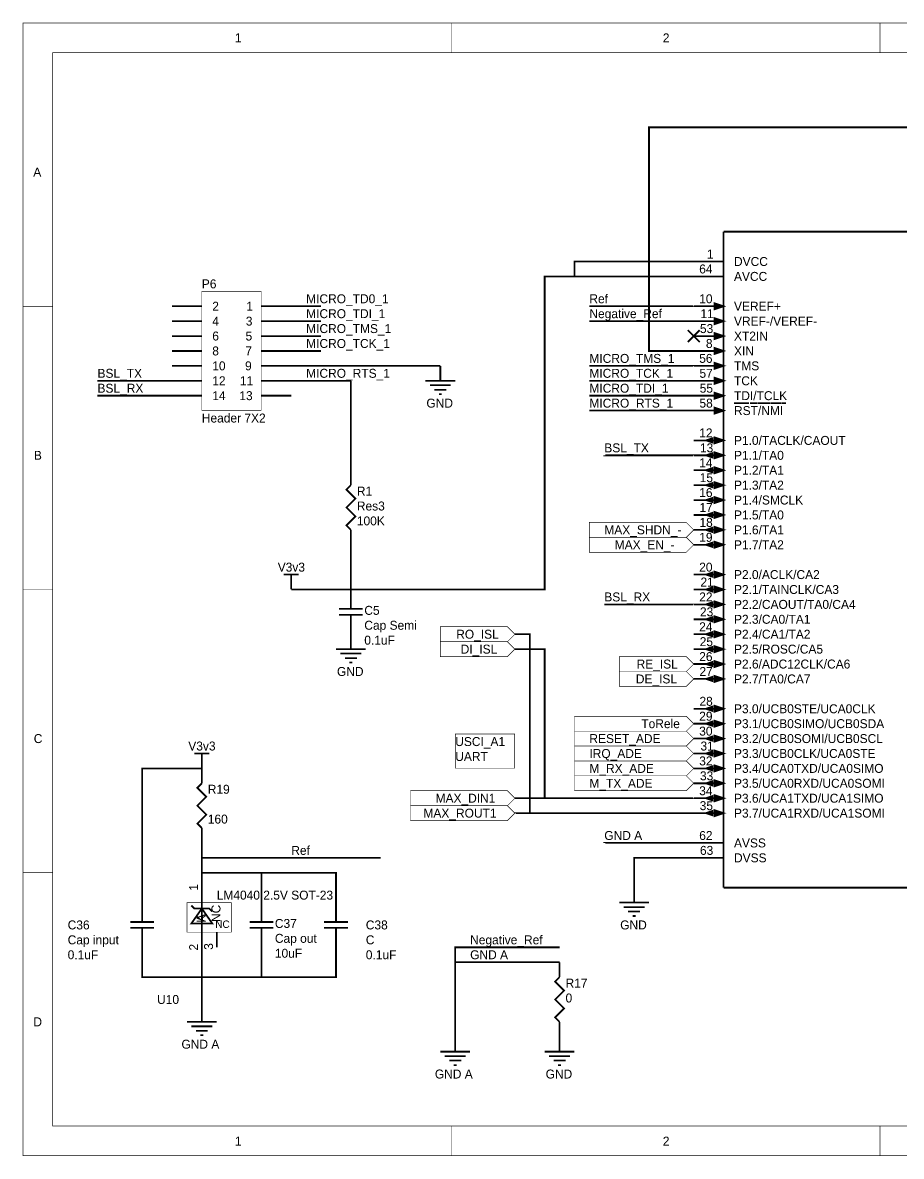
# Model space of a CAD drawing. Header units: millimetres. Extents: x 0 to 11.5, y 0 to 7.6.
# Drawn here: x 0 to 5.89, y 0 to 7.6 of the extents above; entities that cross this region are included whole.
import ezdxf

# ---------------------------------------------------------------- set-up
doc = ezdxf.new("R2010")
doc.units = ezdxf.units.MM
doc.header["$MEASUREMENT"] = 0
doc.layers.add('Sheet', color=255, linetype='Continuous')

msp = doc.modelspace()

# ---------------------------------------------------------------- linework, layer by layer
at = {"layer": 'Sheet'}
for points, const_width in [([(0, 7.6), (11.4983328, 7.6), (11.4983328, 0.001668), (0, 0.001668), (0, 7.6)], 0.0039), ([(2.875, 7.4), (2.875, 7.6)], 0.0039), ([(5.75, 7.4), (5.75, 7.6)], 0.0039), ([(0.1999828, 7.3999726), (11.2983496, 7.3999726), (11.2983496, 0.2016952), (0.1999828, 0.2016952), (0.1999828, 7.3999726)], 0.0039), ([(6.7, 6.9), (4.2, 6.9), (4.2, 5.4)], 0.0118), ([(8.499992, 6.1999934), (4.6999996, 6.1999934)], 0.0118), ([(4.6999996, 6.1999934), (4.6999996, 1.8000022)], 0.0118), ([(4.5000084, 5.9999938), (4.5, 5.9999938), (3.9, 5.9999938), (3.7, 6), (3.7, 5.9)], 0.0118), ([(4.6999996, 5.9999938), (4.5, 5.9999938)], 0.0118), ([(3.7, 5.9), (3.5, 5.9), (3.5, 3.8), (2.2, 3.8)], 0.0118), ([(4.5000084, 5.899994), (4.5, 5.899994), (3.7, 5.899994), (3.7, 5.9)], 0.0118), ([(4.6999996, 5.899994), (4.5, 5.899994)], 0.0118), ([(1.2000009, 5.7999616), (1.5982991, 5.7999616), (1.5982991, 5.0016238), (1.2000009, 5.0016238), (1.2000009, 5.7999616)], 0.0039), ([(1.2, 5.7), (1, 5.7)], 0.0118), ([(1.6, 5.7), (1.8, 5.7)], 0.0118), ([(1.8, 5.7), (2, 5.7)], 0.0118), ([(4.5, 5.6999998), (4.5, 5.6999944), (3.8, 5.6999946)], 0.0118), ([(4.6999996, 5.6999944), (4.5, 5.6999944)], 0.0118), ([(0.2, 5.7), (0, 5.7)], 0.0039), ([(1.2, 5.6), (1, 5.6)], 0.0118), ([(1.6, 5.6), (1.8, 5.6)], 0.0118), ([(1.8, 5.6), (2, 5.6)], 0.0118), ([(4.6, 5.6), (4.6, 5.5999946), (4.5, 5.5999946), (3.8, 5.5999946)], 0.0118), ([(4.6999996, 5.5999946), (4.5, 5.5999946)], 0.0118), ([(1.2, 5.5), (1, 5.5)], 0.0118), ([(1.6, 5.5), (1.8, 5.5)], 0.0118), ([(1.8, 5.5), (2, 5.5)], 0.0118), ([(4.46, 5.4599948), (4.54, 5.5399948)], 0.0118), ([(4.46, 5.5399948), (4.54, 5.4599948)], 0.0118), ([(4.6999996, 5.4999948), (4.5, 5.4999948)], 0.0118), ([(1.2, 5.4), (1, 5.4)], 0.0118), ([(1.6, 5.4), (1.8, 5.4)], 0.0118), ([(1.8, 5.4), (2, 5.4)], 0.0118), ([(4.5, 5.399995), (4.2, 5.399995), (4.2, 5.4)], 0.0118), ([(4.6999996, 5.399995), (4.5, 5.399995)], 0.0118), ([(1.2, 5.3), (1, 5.3)], 0.0118), ([(1.6, 5.3), (1.8, 5.3)], 0.0118), ([(1.8, 5.3), (2.8, 5.3)], 0.0118), ([(2.8, 5.3), (2.8, 5.2)], 0.0118), ([(4.5, 5.2999952), (4.5, 5.3), (3.8, 5.3)], 0.0118), ([(4.6999996, 5.2999952), (4.5, 5.2999952)], 0.0118), ([(1, 5.2), (0.5, 5.2)], 0.0118), ([(1.2, 5.2), (1, 5.2)], 0.0118), ([(1.6, 5.2), (1.8, 5.2)], 0.0118), ([(1.8, 5.2), (2.2, 5.2)], 0.0118), ([(2.2, 5.2), (2.2, 4.6)], 0.0118), ([(2.7, 5.2), (2.9, 5.2)], 0.0118), ([(2.73, 5.17), (2.87, 5.17)], 0.0118), ([(4.5, 5.1999954), (3.8, 5.2), (4, 5.2)], 0.0118), ([(4.6999996, 5.1999954), (4.5, 5.1999954)], 0.0118), ([(1, 5.1), (0.5, 5.1)], 0.0118), ([(1.2, 5.1), (1, 5.1)], 0.0118), ([(1.6, 5.1), (1.8, 5.1)], 0.0118), ([(2.76, 5.14), (2.84, 5.14)], 0.0118), ([(2.79, 5.11), (2.81, 5.11)], 0.0118), ([(4.5, 5.0999956), (3.8, 5.1), (4, 5.1)], 0.0118), ([(4.6999996, 5.0999956), (4.5, 5.0999956)], 0.0118), ([(4.8283583, 5.0500616), (4.7699996, 5.0500616)], 0.0118), ([(4.8717105, 5.0500616), (4.8283583, 5.0500616)], 0.0118), ([(4.9267344, 5.0500616), (4.8767127, 5.0500616)], 0.0118), ([(4.9534127, 5.0500616), (4.9284018, 5.0500616)], 0.0118), ([(5.0134388, 5.0500616), (4.9517453, 5.0500616)], 0.0118), ([(5.0901388, 5.0500616), (5.0151062, 5.0500616)], 0.0118), ([(5.1184844, 5.0500616), (5.0918061, 5.0500616)], 0.0118), ([(5.1184844, 5.0500616), (5.0918061, 5.0500616)], 0.0118), ([(4.5, 4.9999958), (3.8, 5), (4, 5)], 0.0118), ([(4.6999996, 4.9999958), (4.5, 4.9999958)], 0.0118), ([(4.6999996, 4.7999962), (4.5, 4.7999962)], 0.0118), ([(3.9, 4.7), (3.9, 4.6999968), (4.5, 4.6999968), (4.5, 4.6999964)], 0.0118), ([(4.6999996, 4.6999964), (4.5, 4.6999964)], 0.0118), ([(2.2, 4.5), (2.2, 4.6)], 0.0118), ([(4.6999996, 4.5999966), (4.5, 4.5999966)], 0.0118), ([(2.2, 4.5), (2.17, 4.47), (2.23, 4.41), (2.17, 4.35), (2.23, 4.29), (2.17, 4.23), (2.2, 4.2)], 0.0118), ([(4.6999996, 4.4999968), (4.5, 4.4999968)], 0.0118), ([(4.6999996, 4.399997), (4.5, 4.399997)], 0.0118), ([(4.6999996, 4.2999972), (4.5, 4.2999972)], 0.0118), ([(2.2, 4.2), (2.2, 4.1)], 0.0118), ([(4.6999996, 4.1999974), (4.5, 4.1999974)], 0.0118), ([(2.2, 4.1), (2.2, 3.8), (1.8, 3.8)], 0.0118), ([(4.6999996, 4.0999976), (4.5, 4.0999976)], 0.0118), ([(1.75, 3.9), (1.85, 3.9)], 0.0118), ([(1.8, 3.8), (1.8, 3.9)], 0.0118), ([(4.6999996, 3.899998), (4.5, 3.899998)], 0.0118), ([(0.2, 3.8), (0, 3.8)], 0.0039), ([(2.2, 3.7), (2.2, 3.8)], 0.0118), ([(4.6999996, 3.7999982), (4.5, 3.7999982)], 0.0118), ([(2.12, 3.67), (2.28, 3.67)], 0.0118), ([(2.2, 3.7), (2.2, 3.67)], 0.0118), ([(3.9, 3.7), (4.5, 3.7), (4.5, 3.6999984)], 0.0118), ([(4.6999996, 3.6999984), (4.5, 3.6999984)], 0.0118), ([(2.28, 3.63), (2.12, 3.63)], 0.0118), ([(2.2, 3.6), (2.2, 3.63)], 0.0118), ([(2.2, 3.6), (2.2, 3.5)], 0.0118), ([(4.6999996, 3.5999986), (4.5, 3.5999986)], 0.0118), ([(2.2, 3.5), (2.2, 3.4)], 0.0118), ([(3.3, 3.5), (3.4, 3.5), (3.4, 2.3000012)], 0.0118), ([(4.6999996, 3.4999988), (4.5, 3.4999988)], 0.0118), ([(2.1, 3.4), (2.3, 3.4)], 0.0118), ([(2.13, 3.37), (2.27, 3.37)], 0.0118), ([(2.16, 3.34), (2.24, 3.34)], 0.0118), ([(3.3, 3.4), (3.5, 3.4), (3.5, 2.4)], 0.0118), ([(4.6999996, 3.399999), (4.5, 3.399999)], 0.0118), ([(2.19, 3.31), (2.21, 3.31)], 0.0118), ([(4.6999996, 3.2999992), (4.5, 3.2999992)], 0.0118), ([(4.6999996, 3.1999994), (4.5, 3.1999994)], 0.0118), ([(4.6999996, 2.9999998), (4.5, 2.9999998)], 0.0118), ([(4.6999996, 2.9), (4.5, 2.9)], 0.0118), ([(2.9000108, 2.8299868), (3.298309, 2.8299868), (3.298309, 2.6017116), (2.9000108, 2.6017116), (2.9000108, 2.8299868)], 0.0039), ([(4.6999996, 2.8000002), (4.5, 2.8000002)], 0.0118), ([(1.15, 2.7), (1.25, 2.7)], 0.0118), ([(1.2, 2.6), (1.2, 2.7)], 0.0118), ([(4.6999996, 2.7000004), (4.5, 2.7000004)], 0.0118), ([(1.2, 2.6), (0.8, 2.6), (0.8, 1.7)], 0.0118), ([(1.2, 2.5), (1.2, 2.6)], 0.0118), ([(4.6999996, 2.6000006), (4.5, 2.6000006)], 0.0118), ([(1.2, 2.5), (1.17, 2.47), (1.23, 2.41), (1.17, 2.35), (1.23, 2.29), (1.17, 2.23), (1.2, 2.2)], 0.0118), ([(4.6999996, 2.5000008), (4.5, 2.5000008)], 0.0118), ([(3.3, 2.4), (3.5, 2.4), (4.5, 2.4), (4.5, 2.400001)], 0.0118), ([(4.6999996, 2.400001), (4.5, 2.400001)], 0.0118), ([(4.5, 2.3000012), (3.4, 2.3000012), (3.3, 2.3000012), (3.3, 2.3)], 0.0118), ([(4.6999996, 2.3000012), (4.5, 2.3000012)], 0.0118), ([(1.2, 2.2), (1.2, 2.1)], 0.0118), ([(1.6, 1.7), (1.6, 1.9), (1.2, 1.9), (1.2, 2), (1.2, 2.1)], 0.0118), ([(4.6, 2.1), (4.6, 2.1000016), (4.5, 2.1000016), (3.9, 2.1000016), (3.9, 2.1)], 0.0118), ([(4.6999996, 2.1000016), (4.5, 2.1000016)], 0.0118), ([(2.4, 2), (1.2, 2)], 0.0118), ([(4.1, 1.8), (4.1, 2.0000018), (4.5, 2.0000018), (4.5000084, 2.0000018)], 0.0118), ([(4.6999996, 2.0000018), (4.5, 2.0000018)], 0.0118), ([(0.2, 1.9), (0, 1.9)], 0.0039), ([(1.2, 1.9), (1.2, 1.8)], 0.0118), ([(2.1, 1.7), (2.1, 1.9), (1.6, 1.9)], 0.0118), ([(1.2, 1.7), (1.2, 1.8)], 0.0118), ([(4.1, 1.8), (4.1, 1.7)], 0.0118), ([(4.6999996, 1.8000022), (8.499992, 1.8000022)], 0.0118), ([(0.8, 1.6), (0.8, 1.7)], 0.0118), ([(1.0999574, 1.6999728), (1.3983163, 1.6999728), (1.3983163, 1.5017172), (1.0999574, 1.5017172), (1.0999574, 1.6999728)], 0.0039), ([(1.27, 1.64), (1.25, 1.66), (1.15, 1.66), (1.13, 1.68)], 0.0118), ([(1.2, 1.7), (1.2, 1.5)], 0.0118), ([(1.6, 1.6), (1.6, 1.7)], 0.0118), ([(2.1, 1.6), (2.1, 1.7)], 0.0118), ([(4, 1.7), (4.2, 1.7)], 0.0118), ([(4.03, 1.67), (4.17, 1.67)], 0.0118), ([(0.8, 1.6), (0.8, 1.57)], 0.0118), ([(1.6, 1.6), (1.6, 1.57)], 0.0118), ([(2.1, 1.6), (2.1, 1.57)], 0.0118), ([(4.06, 1.64), (4.14, 1.64)], 0.0118), ([(4.09, 1.61), (4.11, 1.61)], 0.0118), ([(0.72, 1.57), (0.88, 1.57)], 0.0118), ([(0.88, 1.53), (0.72, 1.53)], 0.0118), ([(0.8, 1.5), (0.8, 1.53)], 0.0118), ([(1.52, 1.57), (1.68, 1.57)], 0.0118), ([(1.68, 1.53), (1.52, 1.53)], 0.0118), ([(1.6, 1.5), (1.6, 1.53)], 0.0118), ([(2.02, 1.57), (2.18, 1.57)], 0.0118), ([(2.18, 1.53), (2.02, 1.53)], 0.0118), ([(2.1, 1.5), (2.1, 1.53)], 0.0118), ([(0.8, 1.5), (0.8, 1.4)], 0.0118), ([(1.2, 1.5), (1.2, 1.4)], 0.0118), ([(1.3, 1.5), (1.3, 1.4)], 0.0118), ([(1.6, 1.5), (1.6, 1.4)], 0.0118), ([(2.1, 1.5), (2.1, 1.4)], 0.0118), ([(0.8, 1.4), (0.8, 1.2), (1.2, 1.2)], 0.0118), ([(1.6, 1.4), (1.6, 1.2), (1.2, 1.2)], 0.0118), ([(1.2, 1.4), (1.2, 1.2), (1.2, 1)], 0.0118), ([(1.6, 1.2), (2.1, 1.2), (2.1, 1.4)], 0.0118), ([(3.6, 1.4), (2.9, 1.4), (2.9, 1.3), (2.9, 0.8)], 0.0118), ([(2.9, 1.3), (3.6, 1.3)], 0.0118), ([(3.6, 1.2), (3.6, 1.3)], 0.0118), ([(3.6, 1.2), (3.57, 1.17), (3.63, 1.11), (3.57, 1.05), (3.63, 0.99), (3.57, 0.93), (3.6, 0.9)], 0.0118), ([(1.2, 1), (1.2, 0.9)], 0.0118), ([(1.1, 0.9), (1.3, 0.9)], 0.0118), ([(1.13, 0.87), (1.27, 0.87)], 0.0118), ([(1.16, 0.84), (1.24, 0.84)], 0.0118), ([(3.6, 0.9), (3.6, 0.8)], 0.0118), ([(1.19, 0.81), (1.21, 0.81)], 0.0118), ([(2.9, 0.8), (2.9, 0.7)], 0.0118), ([(3.6, 0.8), (3.6, 0.7)], 0.0118), ([(2.8, 0.7), (3, 0.7)], 0.0118), ([(3.5, 0.7), (3.7, 0.7)], 0.0118), ([(2.83, 0.67), (2.97, 0.67)], 0.0118), ([(2.86, 0.64), (2.94, 0.64)], 0.0118), ([(2.89, 0.61), (2.91, 0.61)], 0.0118), ([(3.53, 0.67), (3.67, 0.67)], 0.0118), ([(3.56, 0.64), (3.64, 0.64)], 0.0118), ([(3.59, 0.61), (3.61, 0.61)], 0.0118), ([(2.875, 0.2), (2.875, 0)], 0.0039), ([(5.75, 0.2), (5.75, 0)], 0.0039)]:
    msp.add_lwpolyline(points, dxfattribs=dict(at, const_width=const_width))
for points, const_width in [([(4.6999996, 5.6999944), (4.6399996, 5.6799944), (4.6399996, 5.7199944), (4.6999996, 5.6999944)], 0.0118), ([(4.6399996, 5.7199944), (4.6999996, 5.6999944), (4.6399996, 5.6799944), (4.6399996, 5.7199944)], 0.0039), ([(4.6999996, 5.5999946), (4.6399996, 5.5799946), (4.6399996, 5.6199946), (4.6999996, 5.5999946)], 0.0118), ([(4.6399996, 5.6199946), (4.6999996, 5.5999946), (4.6399996, 5.5799946), (4.6399996, 5.6199946)], 0.0039), ([(4.6999996, 5.4999948), (4.6399996, 5.4799948), (4.6399996, 5.5199948), (4.6999996, 5.4999948)], 0.0118), ([(4.6399996, 5.5199948), (4.6999996, 5.4999948), (4.6399996, 5.4799948), (4.6399996, 5.5199948)], 0.0039), ([(4.6999996, 5.399995), (4.6399996, 5.379995), (4.6399996, 5.419995), (4.6999996, 5.399995)], 0.0118), ([(4.6399996, 5.419995), (4.6999996, 5.399995), (4.6399996, 5.379995), (4.6399996, 5.419995)], 0.0039), ([(4.6999996, 5.2999952), (4.6399996, 5.2799952), (4.6399996, 5.3199952), (4.6999996, 5.2999952)], 0.0118), ([(4.6399996, 5.3199952), (4.6999996, 5.2999952), (4.6399996, 5.2799952), (4.6399996, 5.3199952)], 0.0039), ([(4.6999996, 5.1999954), (4.6399996, 5.1799954), (4.6399996, 5.2199954), (4.6999996, 5.1999954)], 0.0118), ([(4.6399996, 5.2199954), (4.6999996, 5.1999954), (4.6399996, 5.1799954), (4.6399996, 5.2199954)], 0.0039), ([(4.6999996, 5.0999956), (4.6399996, 5.0799956), (4.6399996, 5.1199956), (4.6999996, 5.0999956)], 0.0118), ([(4.6399996, 5.1199956), (4.6999996, 5.0999956), (4.6399996, 5.0799956), (4.6399996, 5.1199956)], 0.0039), ([(4.6999996, 4.9999958), (4.6399996, 4.9799958), (4.6399996, 5.0199958), (4.6999996, 4.9999958)], 0.0118), ([(4.6399996, 5.0199958), (4.6999996, 4.9999958), (4.6399996, 4.9799958), (4.6399996, 5.0199958)], 0.0039), ([(4.6299996, 4.7799962), (4.5699996, 4.7999962), (4.6299996, 4.8199962), (4.6299996, 4.7799962)], 0.0039), ([(4.6299996, 4.8199962), (4.6299996, 4.7799962), (4.5699996, 4.7999962), (4.6299996, 4.8199962)], 0.0039), ([(4.6999996, 4.7999962), (4.6399996, 4.7799962), (4.6399996, 4.8199962), (4.6999996, 4.7999962)], 0.0118), ([(4.6399996, 4.8199962), (4.6999996, 4.7999962), (4.6399996, 4.7799962), (4.6399996, 4.8199962)], 0.0039), ([(4.6299996, 4.6799964), (4.5699996, 4.6999964), (4.6299996, 4.7199964), (4.6299996, 4.6799964)], 0.0039), ([(4.6299996, 4.7199964), (4.6299996, 4.6799964), (4.5699996, 4.6999964), (4.6299996, 4.7199964)], 0.0039), ([(4.6999996, 4.6999964), (4.6399996, 4.6799964), (4.6399996, 4.7199964), (4.6999996, 4.6999964)], 0.0118), ([(4.6399996, 4.7199964), (4.6999996, 4.6999964), (4.6399996, 4.6799964), (4.6399996, 4.7199964)], 0.0039), ([(4.6299996, 4.5799966), (4.5699996, 4.5999966), (4.6299996, 4.6199966), (4.6299996, 4.5799966)], 0.0039), ([(4.6299996, 4.6199966), (4.6299996, 4.5799966), (4.5699996, 4.5999966), (4.6299996, 4.6199966)], 0.0039), ([(4.6999996, 4.5999966), (4.6399996, 4.5799966), (4.6399996, 4.6199966), (4.6999996, 4.5999966)], 0.0118), ([(4.6399996, 4.6199966), (4.6999996, 4.5999966), (4.6399996, 4.5799966), (4.6399996, 4.6199966)], 0.0039), ([(4.6299996, 4.4799968), (4.5699996, 4.4999968), (4.6299996, 4.5199968), (4.6299996, 4.4799968)], 0.0039), ([(4.6299996, 4.5199968), (4.6299996, 4.4799968), (4.5699996, 4.4999968), (4.6299996, 4.5199968)], 0.0039), ([(4.6999996, 4.4999968), (4.6399996, 4.4799968), (4.6399996, 4.5199968), (4.6999996, 4.4999968)], 0.0118), ([(4.6399996, 4.5199968), (4.6999996, 4.4999968), (4.6399996, 4.4799968), (4.6399996, 4.5199968)], 0.0039), ([(4.6299996, 4.379997), (4.5699996, 4.399997), (4.6299996, 4.419997), (4.6299996, 4.379997)], 0.0039), ([(4.6299996, 4.419997), (4.6299996, 4.379997), (4.5699996, 4.399997), (4.6299996, 4.419997)], 0.0039), ([(4.6999996, 4.399997), (4.6399996, 4.379997), (4.6399996, 4.419997), (4.6999996, 4.399997)], 0.0118), ([(4.6399996, 4.419997), (4.6999996, 4.399997), (4.6399996, 4.379997), (4.6399996, 4.419997)], 0.0039), ([(4.6299996, 4.2799972), (4.5699996, 4.2999972), (4.6299996, 4.3199972), (4.6299996, 4.2799972)], 0.0039), ([(4.6299996, 4.3199972), (4.6299996, 4.2799972), (4.5699996, 4.2999972), (4.6299996, 4.3199972)], 0.0039), ([(4.6999996, 4.2999972), (4.6399996, 4.2799972), (4.6399996, 4.3199972), (4.6999996, 4.2999972)], 0.0118), ([(4.6399996, 4.3199972), (4.6999996, 4.2999972), (4.6399996, 4.2799972), (4.6399996, 4.3199972)], 0.0039), ([(3.8, 4.1499974), (3.8, 4.2499974), (4.45, 4.2499974), (4.5, 4.1999974), (4.45, 4.1499974), (3.8, 4.1499974)], 0.0039), ([(4.6299996, 4.1799974), (4.5699996, 4.1999974), (4.6299996, 4.2199974), (4.6299996, 4.1799974)], 0.0039), ([(4.6299996, 4.2199974), (4.6299996, 4.1799974), (4.5699996, 4.1999974), (4.6299996, 4.2199974)], 0.0039), ([(4.6999996, 4.1999974), (4.6399996, 4.1799974), (4.6399996, 4.2199974), (4.6999996, 4.1999974)], 0.0118), ([(4.6399996, 4.2199974), (4.6999996, 4.1999974), (4.6399996, 4.1799974), (4.6399996, 4.2199974)], 0.0039), ([(3.8, 4.0499976), (3.8, 4.1499976), (4.45, 4.1499976), (4.5, 4.0999976), (4.45, 4.0499976), (3.8, 4.0499976)], 0.0039), ([(4.6299996, 4.0799976), (4.5699996, 4.0999976), (4.6299996, 4.1199976), (4.6299996, 4.0799976)], 0.0039), ([(4.6299996, 4.1199976), (4.6299996, 4.0799976), (4.5699996, 4.0999976), (4.6299996, 4.1199976)], 0.0039), ([(4.6999996, 4.0999976), (4.6399996, 4.0799976), (4.6399996, 4.1199976), (4.6999996, 4.0999976)], 0.0118), ([(4.6399996, 4.1199976), (4.6999996, 4.0999976), (4.6399996, 4.0799976), (4.6399996, 4.1199976)], 0.0039), ([(4.6299996, 3.879998), (4.5699996, 3.899998), (4.6299996, 3.919998), (4.6299996, 3.879998)], 0.0039), ([(4.6299996, 3.919998), (4.6299996, 3.879998), (4.5699996, 3.899998), (4.6299996, 3.919998)], 0.0039), ([(4.6999996, 3.899998), (4.6399996, 3.879998), (4.6399996, 3.919998), (4.6999996, 3.899998)], 0.0118), ([(4.6399996, 3.919998), (4.6999996, 3.899998), (4.6399996, 3.879998), (4.6399996, 3.919998)], 0.0039), ([(4.6299996, 3.7799982), (4.5699996, 3.7999982), (4.6299996, 3.8199982), (4.6299996, 3.7799982)], 0.0039), ([(4.6299996, 3.8199982), (4.6299996, 3.7799982), (4.5699996, 3.7999982), (4.6299996, 3.8199982)], 0.0039), ([(4.6999996, 3.7999982), (4.6399996, 3.7799982), (4.6399996, 3.8199982), (4.6999996, 3.7999982)], 0.0118), ([(4.6399996, 3.8199982), (4.6999996, 3.7999982), (4.6399996, 3.7799982), (4.6399996, 3.8199982)], 0.0039), ([(4.6999996, 3.6999984), (4.6399996, 3.6799984), (4.6399996, 3.7199984), (4.6999996, 3.6999984)], 0.0118), ([(4.6299996, 3.6799984), (4.5699996, 3.6999984), (4.6299996, 3.7199984), (4.6299996, 3.6799984)], 0.0039), ([(4.6299996, 3.7199984), (4.6299996, 3.6799984), (4.5699996, 3.6999984), (4.6299996, 3.7199984)], 0.0039), ([(4.6399996, 3.7199984), (4.6999996, 3.6999984), (4.6399996, 3.6799984), (4.6399996, 3.7199984)], 0.0039), ([(4.6299996, 3.5799986), (4.5699996, 3.5999986), (4.6299996, 3.6199986), (4.6299996, 3.5799986)], 0.0039), ([(4.6299996, 3.6199986), (4.6299996, 3.5799986), (4.5699996, 3.5999986), (4.6299996, 3.6199986)], 0.0039), ([(4.6999996, 3.5999986), (4.6399996, 3.5799986), (4.6399996, 3.6199986), (4.6999996, 3.5999986)], 0.0118), ([(4.6399996, 3.6199986), (4.6999996, 3.5999986), (4.6399996, 3.5799986), (4.6399996, 3.6199986)], 0.0039), ([(2.8, 3.45), (2.8, 3.55), (3.25, 3.55), (3.3, 3.5), (3.25, 3.45), (2.8, 3.45)], 0.0039), ([(4.6299996, 3.4799988), (4.5699996, 3.4999988), (4.6299996, 3.5199988), (4.6299996, 3.4799988)], 0.0039), ([(4.6299996, 3.5199988), (4.6299996, 3.4799988), (4.5699996, 3.4999988), (4.6299996, 3.5199988)], 0.0039), ([(4.6999996, 3.4999988), (4.6399996, 3.4799988), (4.6399996, 3.5199988), (4.6999996, 3.4999988)], 0.0118), ([(4.6399996, 3.5199988), (4.6999996, 3.4999988), (4.6399996, 3.4799988), (4.6399996, 3.5199988)], 0.0039), ([(2.8, 3.35), (2.8, 3.45), (3.25, 3.45), (3.3, 3.4), (3.25, 3.35), (2.8, 3.35)], 0.0039), ([(4.6299996, 3.379999), (4.5699996, 3.399999), (4.6299996, 3.419999), (4.6299996, 3.379999)], 0.0039), ([(4.6299996, 3.419999), (4.6299996, 3.379999), (4.5699996, 3.399999), (4.6299996, 3.419999)], 0.0039), ([(4.6999996, 3.399999), (4.6399996, 3.379999), (4.6399996, 3.419999), (4.6999996, 3.399999)], 0.0118), ([(4.6399996, 3.419999), (4.6999996, 3.399999), (4.6399996, 3.379999), (4.6399996, 3.419999)], 0.0039), ([(4, 3.2499992), (4, 3.3499992), (4.45, 3.3499992), (4.5, 3.2999992), (4.45, 3.2499992), (4, 3.2499992)], 0.0039), ([(4.6299996, 3.2799992), (4.5699996, 3.2999992), (4.6299996, 3.3199992), (4.6299996, 3.2799992)], 0.0039), ([(4.6299996, 3.3199992), (4.6299996, 3.2799992), (4.5699996, 3.2999992), (4.6299996, 3.3199992)], 0.0039), ([(4.6999996, 3.2999992), (4.6399996, 3.2799992), (4.6399996, 3.3199992), (4.6999996, 3.2999992)], 0.0118), ([(4.6399996, 3.3199992), (4.6999996, 3.2999992), (4.6399996, 3.2799992), (4.6399996, 3.3199992)], 0.0039), ([(4, 3.1499994), (4, 3.2499994), (4.45, 3.2499994), (4.5, 3.1999994), (4.45, 3.1499994), (4, 3.1499994)], 0.0039), ([(4.6299996, 3.1799994), (4.5699996, 3.1999994), (4.6299996, 3.2199994), (4.6299996, 3.1799994)], 0.0039), ([(4.6299996, 3.2199994), (4.6299996, 3.1799994), (4.5699996, 3.1999994), (4.6299996, 3.2199994)], 0.0039), ([(4.6999996, 3.1999994), (4.6399996, 3.1799994), (4.6399996, 3.2199994), (4.6999996, 3.1999994)], 0.0118), ([(4.6399996, 3.2199994), (4.6999996, 3.1999994), (4.6399996, 3.1799994), (4.6399996, 3.2199994)], 0.0039), ([(4.6299996, 2.9799998), (4.5699996, 2.9999998), (4.6299996, 3.0199998), (4.6299996, 2.9799998)], 0.0039), ([(4.6299996, 3.0199998), (4.6299996, 2.9799998), (4.5699996, 2.9999998), (4.6299996, 3.0199998)], 0.0039), ([(4.6999996, 2.9999998), (4.6399996, 2.9799998), (4.6399996, 3.0199998), (4.6999996, 2.9999998)], 0.0118), ([(4.6399996, 3.0199998), (4.6999996, 2.9999998), (4.6399996, 2.9799998), (4.6399996, 3.0199998)], 0.0039), ([(3.7, 2.85), (3.7, 2.95), (4.45, 2.95), (4.5, 2.9), (4.45, 2.85), (3.7, 2.85)], 0.0039), ([(4.6299996, 2.88), (4.5699996, 2.9), (4.6299996, 2.92), (4.6299996, 2.88)], 0.0039), ([(4.6299996, 2.92), (4.6299996, 2.88), (4.5699996, 2.9), (4.6299996, 2.92)], 0.0039), ([(4.6999996, 2.9), (4.6399996, 2.88), (4.6399996, 2.92), (4.6999996, 2.9)], 0.0118), ([(4.6399996, 2.92), (4.6999996, 2.9), (4.6399996, 2.88), (4.6399996, 2.92)], 0.0039), ([(3.7, 2.7500002), (3.7, 2.8500002), (4.45, 2.8500002), (4.5, 2.8000002), (4.45, 2.7500002), (3.7, 2.7500002)], 0.0039), ([(4.6299996, 2.7800002), (4.5699996, 2.8000002), (4.6299996, 2.8200002), (4.6299996, 2.7800002)], 0.0039), ([(4.6299996, 2.8200002), (4.6299996, 2.7800002), (4.5699996, 2.8000002), (4.6299996, 2.8200002)], 0.0039), ([(4.6999996, 2.8000002), (4.6399996, 2.7800002), (4.6399996, 2.8200002), (4.6999996, 2.8000002)], 0.0118), ([(4.6399996, 2.8200002), (4.6999996, 2.8000002), (4.6399996, 2.7800002), (4.6399996, 2.8200002)], 0.0039), ([(3.7, 2.6500004), (3.7, 2.7500004), (4.45, 2.7500004), (4.5, 2.7000004), (4.45, 2.6500004), (3.7, 2.6500004)], 0.0039), ([(4.6299996, 2.6800004), (4.5699996, 2.7000004), (4.6299996, 2.7200004), (4.6299996, 2.6800004)], 0.0039), ([(4.6299996, 2.7200004), (4.6299996, 2.6800004), (4.5699996, 2.7000004), (4.6299996, 2.7200004)], 0.0039), ([(4.6999996, 2.7000004), (4.6399996, 2.6800004), (4.6399996, 2.7200004), (4.6999996, 2.7000004)], 0.0118), ([(4.6399996, 2.7200004), (4.6999996, 2.7000004), (4.6399996, 2.6800004), (4.6399996, 2.7200004)], 0.0039), ([(3.7, 2.5500006), (3.7, 2.6500006), (4.45, 2.6500006), (4.5, 2.6000006), (4.45, 2.5500006), (3.7, 2.5500006)], 0.0039), ([(4.6299996, 2.5800006), (4.5699996, 2.6000006), (4.6299996, 2.6200006), (4.6299996, 2.5800006)], 0.0039), ([(4.6299996, 2.6200006), (4.6299996, 2.5800006), (4.5699996, 2.6000006), (4.6299996, 2.6200006)], 0.0039), ([(4.6999996, 2.6000006), (4.6399996, 2.5800006), (4.6399996, 2.6200006), (4.6999996, 2.6000006)], 0.0118), ([(4.6399996, 2.6200006), (4.6999996, 2.6000006), (4.6399996, 2.5800006), (4.6399996, 2.6200006)], 0.0039), ([(3.7, 2.4500008), (3.7, 2.5500008), (4.45, 2.5500008), (4.5, 2.5000008), (4.45, 2.4500008), (3.7, 2.4500008)], 0.0039), ([(4.6299996, 2.4800008), (4.5699996, 2.5000008), (4.6299996, 2.5200008), (4.6299996, 2.4800008)], 0.0039), ([(4.6299996, 2.5200008), (4.6299996, 2.4800008), (4.5699996, 2.5000008), (4.6299996, 2.5200008)], 0.0039), ([(4.6999996, 2.5000008), (4.6399996, 2.4800008), (4.6399996, 2.5200008), (4.6999996, 2.5000008)], 0.0118), ([(4.6399996, 2.5200008), (4.6999996, 2.5000008), (4.6399996, 2.4800008), (4.6399996, 2.5200008)], 0.0039), ([(2.6, 2.35), (2.6, 2.45), (3.25, 2.45), (3.3, 2.4), (3.25, 2.35), (2.6, 2.35)], 0.0039), ([(4.6299996, 2.380001), (4.5699996, 2.400001), (4.6299996, 2.420001), (4.6299996, 2.380001)], 0.0039), ([(4.6299996, 2.420001), (4.6299996, 2.380001), (4.5699996, 2.400001), (4.6299996, 2.420001)], 0.0039), ([(4.6999996, 2.400001), (4.6399996, 2.380001), (4.6399996, 2.420001), (4.6999996, 2.400001)], 0.0118), ([(4.6399996, 2.420001), (4.6999996, 2.400001), (4.6399996, 2.380001), (4.6399996, 2.420001)], 0.0039), ([(2.6, 2.25), (2.6, 2.35), (3.25, 2.35), (3.3, 2.3), (3.25, 2.25), (2.6, 2.25)], 0.0039), ([(4.6299996, 2.2800012), (4.5699996, 2.3000012), (4.6299996, 2.3200012), (4.6299996, 2.2800012)], 0.0039), ([(4.6299996, 2.3200012), (4.6299996, 2.2800012), (4.5699996, 2.3000012), (4.6299996, 2.3200012)], 0.0039), ([(4.6999996, 2.3000012), (4.6399996, 2.2800012), (4.6399996, 2.3200012), (4.6999996, 2.3000012)], 0.0118), ([(4.6399996, 2.3200012), (4.6999996, 2.3000012), (4.6399996, 2.2800012), (4.6399996, 2.3200012)], 0.0039), ([(1.27, 1.56), (1.13, 1.56), (1.2, 1.66), (1.27, 1.56)], 0.0118), ([(1.27, 1.56), (1.2, 1.66), (1.13, 1.56), (1.27, 1.56)], 0.0039)]:
    msp.add_lwpolyline(points, close=True, dxfattribs=dict(at, const_width=const_width))
for points in [[(4.6380496, 5.6772844), (4.7061696, 5.6999944), (4.6380496, 5.7227044)], [(4.6380496, 5.5772846), (4.7061696, 5.5999946), (4.6380496, 5.6227046)], [(4.6380496, 5.4772848), (4.7061696, 5.4999948), (4.6380496, 5.5227048)], [(4.6380496, 5.377285), (4.7061696, 5.399995), (4.6380496, 5.422705)], [(4.6380496, 5.2772852), (4.7061696, 5.2999952), (4.6380496, 5.3227052)], [(4.6380496, 5.1772854), (4.7061696, 5.1999954), (4.6380496, 5.2227054)], [(4.6380496, 5.0772856), (4.7061696, 5.0999956), (4.6380496, 5.1227056)], [(4.6380496, 4.9772858), (4.7061696, 4.9999958), (4.6380496, 5.0227058)], [(4.6319496, 4.8227062), (4.5638296, 4.7999962), (4.6319496, 4.7772862)], [(4.6380496, 4.7772862), (4.7061696, 4.7999962), (4.6380496, 4.8227062)], [(4.6319496, 4.7227064), (4.5638296, 4.6999964), (4.6319496, 4.6772864)], [(4.6380496, 4.6772864), (4.7061696, 4.6999964), (4.6380496, 4.7227064)], [(4.6319496, 4.6227066), (4.5638296, 4.5999966), (4.6319496, 4.5772866)], [(4.6380496, 4.5772866), (4.7061696, 4.5999966), (4.6380496, 4.6227066)], [(4.6319496, 4.5227068), (4.5638296, 4.4999968), (4.6319496, 4.4772868)], [(4.6380496, 4.4772868), (4.7061696, 4.4999968), (4.6380496, 4.5227068)], [(4.6319496, 4.422707), (4.5638296, 4.399997), (4.6319496, 4.377287)], [(4.6380496, 4.377287), (4.7061696, 4.399997), (4.6380496, 4.422707)], [(4.6319496, 4.3227072), (4.5638296, 4.2999972), (4.6319496, 4.2772872)], [(4.6380496, 4.2772872), (4.7061696, 4.2999972), (4.6380496, 4.3227072)], [(4.6319496, 4.2227074), (4.5638296, 4.1999974), (4.6319496, 4.1772874)], [(4.6380496, 4.1772874), (4.7061696, 4.1999974), (4.6380496, 4.2227074)], [(4.6319496, 4.1227076), (4.5638296, 4.0999976), (4.6319496, 4.0772876)], [(4.6380496, 4.0772876), (4.7061696, 4.0999976), (4.6380496, 4.1227076)], [(4.6319496, 3.922708), (4.5638296, 3.899998), (4.6319496, 3.877288)], [(4.6380496, 3.877288), (4.7061696, 3.899998), (4.6380496, 3.922708)], [(4.6319496, 3.8227082), (4.5638296, 3.7999982), (4.6319496, 3.7772882)], [(4.6380496, 3.7772882), (4.7061696, 3.7999982), (4.6380496, 3.8227082)], [(4.6319496, 3.7227084), (4.5638296, 3.6999984), (4.6319496, 3.6772884)], [(4.6380496, 3.6772884), (4.7061696, 3.6999984), (4.6380496, 3.7227084)], [(4.6319496, 3.6227086), (4.5638296, 3.5999986), (4.6319496, 3.5772886)], [(4.6380496, 3.5772886), (4.7061696, 3.5999986), (4.6380496, 3.6227086)], [(4.6319496, 3.5227088), (4.5638296, 3.4999988), (4.6319496, 3.4772888)], [(4.6380496, 3.4772888), (4.7061696, 3.4999988), (4.6380496, 3.5227088)], [(4.6319496, 3.422709), (4.5638296, 3.399999), (4.6319496, 3.377289)], [(4.6380496, 3.377289), (4.7061696, 3.399999), (4.6380496, 3.422709)], [(4.6319496, 3.3227092), (4.5638296, 3.2999992), (4.6319496, 3.2772892)], [(4.6380496, 3.2772892), (4.7061696, 3.2999992), (4.6380496, 3.3227092)], [(4.6319496, 3.2227094), (4.5638296, 3.1999994), (4.6319496, 3.1772894)], [(4.6380496, 3.1772894), (4.7061696, 3.1999994), (4.6380496, 3.2227094)], [(4.6319496, 3.0227098), (4.5638296, 2.9999998), (4.6319496, 2.9772898)], [(4.6380496, 2.9772898), (4.7061696, 2.9999998), (4.6380496, 3.0227098)], [(4.6319496, 2.92271), (4.5638296, 2.9), (4.6319496, 2.87729)], [(4.6380496, 2.87729), (4.7061696, 2.9), (4.6380496, 2.92271)], [(4.6319496, 2.8227102), (4.5638296, 2.8000002), (4.6319496, 2.7772902)], [(4.6380496, 2.7772902), (4.7061696, 2.8000002), (4.6380496, 2.8227102)], [(4.6319496, 2.7227104), (4.5638296, 2.7000004), (4.6319496, 2.6772904)], [(4.6380496, 2.6772904), (4.7061696, 2.7000004), (4.6380496, 2.7227104)], [(4.6319496, 2.6227106), (4.5638296, 2.6000006), (4.6319496, 2.5772906)], [(4.6380496, 2.5772906), (4.7061696, 2.6000006), (4.6380496, 2.6227106)], [(4.6319496, 2.5227108), (4.5638296, 2.5000008), (4.6319496, 2.4772908)], [(4.6380496, 2.4772908), (4.7061696, 2.5000008), (4.6380496, 2.5227108)], [(4.6319496, 2.422711), (4.5638296, 2.400001), (4.6319496, 2.377291)], [(4.6380496, 2.377291), (4.7061696, 2.400001), (4.6380496, 2.422711)], [(4.6319496, 2.3227112), (4.5638296, 2.3000012), (4.6319496, 2.2772912)], [(4.6380496, 2.2772912), (4.7061696, 2.3000012), (4.6380496, 2.3227112)]]:
    msp.add_solid(points, dxfattribs=at)

# ---------------------------------------------------------------- texts
for s, height, p in [('1', 0.06, (1.4216598, 7.4700328)), ('2', 0.06, (4.2924913, 7.4700328)), ('A', 0.06, (0.0691533, 6.57)), ('1', 0.06, (4.5883192, 6.0200596)), ('DVCC', 0.06, (4.7699996, 5.9700596)), ('64', 0.06, (4.53663, 5.9200598)), ('P6', 0.06, (1.2, 5.8200658)), ('AVCC', 0.06, (4.7699996, 5.8700598)), ('MICRO_TD0_1', 0.06, (1.9, 5.7200658)), ('Ref', 0.06, (3.8, 5.7200604)), ('10', 0.06, (4.53663, 5.7200602)), ('2', 0.06, (1.27, 5.6700658)), ('1', 0.06, (1.4983196, 5.6700658)), ('VEREF+', 0.06, (4.7699996, 5.6700602)), ('4', 0.06, (1.27, 5.5700658)), ('3', 0.06, (1.4949848, 5.5700658)), ('MICRO_TDI_1', 0.06, (1.9, 5.6200658)), ('Negative_Ref', 0.06, (3.8, 5.6200604)), ('11', 0.06, (4.544967, 5.6200604)), ('VREF-/VEREF-', 0.06, (4.7699996, 5.5700604)), ('MICRO_TMS_1', 0.06, (1.9, 5.5200658)), ('53', 0.06, (4.5416322, 5.5200606)), ('6', 0.06, (1.27, 5.4700658)), ('5', 0.06, (1.4933174, 5.4700658)), ('MICRO_TCK_1', 0.06, (1.9, 5.4200658)), ('8', 0.06, (4.5816496, 5.4200608)), ('XT2IN', 0.06, (4.7699996, 5.4700606)), ('8', 0.06, (1.27, 5.3700658)), ('7', 0.06, (1.49165, 5.3700658)), ('XIN', 0.06, (4.7699996, 5.3700608)), ('10', 0.06, (1.27, 5.2700658)), ('9', 0.06, (1.4899826, 5.2700658)), ('MICRO_TMS_1', 0.06, (3.8, 5.3200658)), ('56', 0.06, (4.53663, 5.320061)), ('TMS', 0.06, (4.7699996, 5.270061)), ('BSL_TX', 0.06, (0.5, 5.2200658)), ('MICRO_RTS_1', 0.06, (1.9, 5.2200658)), ('MICRO_TCK_1', 0.06, (3.8, 5.2200658)), ('57', 0.06, (4.5382974, 5.2200612)), ('BSL_RX', 0.06, (0.5, 5.1200658)), ('12', 0.06, (1.27, 5.1700658)), ('11', 0.06, (1.4549674, 5.1700658)), ('MICRO_TDI_1', 0.06, (3.8, 5.1200658)), ('55', 0.06, (4.5399648, 5.1200614)), ('TCK', 0.06, (4.7699996, 5.1700612)), ('14', 0.06, (1.27, 5.0700658)), ('13', 0.06, (1.4516326, 5.0700658)), ('TDI/TCLK', 0.06, (4.7699996, 5.0700614)), ('GND', 0.06, (2.7066261, 5.02)), ('MICRO_RTS_1', 0.06, (3.8, 5.0200658)), ('58', 0.06, (4.5382974, 5.0200616)), ('RST/NMI', 0.06, (4.7699996, 4.9700616)), ('Header 7X2', 0.06, (1.2, 4.9200658)), ('12', 0.06, (4.53663, 4.820062)), ('P1.0/TACLK/CAOUT', 0.06, (4.7699996, 4.770062)), ('B', 0.06, (0.0733218, 4.67)), ('BSL_TX', 0.06, (3.9, 4.7200658)), ('13', 0.06, (4.5416322, 4.7200622)), ('P1.1/TA0', 0.06, (4.7699996, 4.6700622)), ('14', 0.06, (4.53663, 4.6200624)), ('15', 0.06, (4.5399648, 4.5200626)), ('P1.2/TA1', 0.06, (4.7699996, 4.5700624)), ('R1', 0.06, (2.24, 4.4300658)), ('P1.3/TA2', 0.06, (4.7699996, 4.4700626)), ('16', 0.06, (4.53663, 4.4200628)), ('P1.4/SMCLK', 0.06, (4.7699996, 4.3700628)), ('Res3', 0.06, (2.24, 4.3300658)), ('17', 0.06, (4.5382974, 4.320063)), ('100K', 0.06, (2.24, 4.2300658)), ('18', 0.06, (4.5382974, 4.2200632)), ('P1.5/TA0', 0.06, (4.7699996, 4.270063)), ('MAX_SHDN_-', 0.06, (3.9, 4.1699974)), ('P1.6/TA1', 0.06, (4.7699996, 4.1700632)), ('MAX_EN_-', 0.06, (3.969813, 4.0699976)), ('19', 0.06, (4.53663, 4.1200634)), ('P1.7/TA2', 0.06, (4.7699996, 4.0700634)), ('V3v3', 0.06, (1.7091272, 3.9200658)), ('20', 0.06, (4.53663, 3.9200638)), ('21', 0.06, (4.544967, 3.820064)), ('P2.0/ACLK/CA2', 0.06, (4.7699996, 3.8700638)), ('P2.1/TAINCLK/CA3', 0.06, (4.7699996, 3.770064)), ('BSL_RX', 0.06, (3.9, 3.7200658)), ('22', 0.06, (4.53663, 3.7200642)), ('P2.2/CAOUT/TA0/CA4', 0.06, (4.7699996, 3.6700642)), ('C5', 0.06, (2.29, 3.6300658)), ('23', 0.06, (4.5416322, 3.6200644)), ('Cap Semi', 0.06, (2.29, 3.5300658)), ('24', 0.06, (4.53663, 3.5200646)), ('P2.3/CA0/TA1', 0.06, (4.7699996, 3.5700644)), ('RO_ISL', 0.06, (2.9065391, 3.47)), ('P2.4/CA1/TA2', 0.06, (4.7699996, 3.4700646)), ('0.1uF', 0.06, (2.29, 3.4300658)), ('DI_ISL', 0.06, (2.9365521, 3.37)), ('25', 0.06, (4.5399648, 3.4200648)), ('P2.5/ROSC/CA5', 0.06, (4.7699996, 3.3700648)), ('26', 0.06, (4.53663, 3.320065)), ('GND', 0.06, (2.1066261, 3.22)), ('RE_ISL', 0.06, (4.1165434, 3.2699992)), ('27', 0.06, (4.5382974, 3.2200652)), ('P2.6/ADC12CLK/CA6', 0.06, (4.7699996, 3.270065)), ('DE_ISL', 0.06, (4.1115412, 3.1699994)), ('P2.7/TA0/CA7', 0.06, (4.7699996, 3.1700652)), ('28', 0.06, (4.5382974, 3.0200656)), ('29', 0.06, (4.53663, 2.9200658)), ('P3.0/UCB0STE/UCA0CLK', 0.06, (4.7699996, 2.9700656)), ('ToRele', 0.06, (4.1482239, 2.87)), ('P3.1/UCB0SIMO/UCB0SDA', 0.06, (4.7699996, 2.8700658)), ('C', 0.06, (0.0724881, 2.77)), ('RESET_ADE', 0.06, (3.8, 2.7700002)), ('30', 0.06, (4.53663, 2.820066)), ('P3.2/UCB0SOMI/UCB0SCL', 0.06, (4.7699996, 2.770066)), ('V3v3', 0.06, (1.1091272, 2.7200658)), ('USCI_A1', 0.06, (2.9000005, 2.7499995)), ('31', 0.06, (4.544967, 2.7200662)), ('UART', 0.06, (2.9000005, 2.6499337)), ('IRQ_ADE', 0.06, (3.8, 2.6700004)), ('32', 0.06, (4.53663, 2.6200664)), ('P3.3/UCB0CLK/UCA0STE', 0.06, (4.7699996, 2.6700662)), ('M_RX_ADE', 0.06, (3.8, 2.5700006)), ('P3.4/UCA0TXD/UCA0SIMO', 0.06, (4.7699996, 2.5700664)), ('M_TX_ADE', 0.06, (3.8, 2.4700008)), ('33', 0.06, (4.5416322, 2.5200666)), ('P3.5/UCA0RXD/UCA0SOMI', 0.06, (4.7699996, 2.4700666)), ('R19', 0.06, (1.24, 2.4300658)), ('34', 0.06, (4.53663, 2.4200668)), ('P3.6/UCA1TXD/UCA1SIMO', 0.06, (4.7699996, 2.3700668)), ('MAX_DIN1', 0.06, (2.7681456, 2.37)), ('35', 0.06, (4.5399648, 2.320067)), ('160', 0.06, (1.24, 2.2300658)), ('MAX_ROUT1', 0.06, (2.6864434, 2.27)), ('P3.7/UCA1RXD/UCA1SOMI', 0.06, (4.7699996, 2.270067)), ('GND A', 0.06, (3.9, 2.1200658)), ('62', 0.06, (4.53663, 2.1200674)), ('AVSS', 0.06, (4.7699996, 2.0700674)), ('Ref', 0.06, (1.8, 2.0200658)), ('63', 0.06, (4.5416322, 2.0200676)), ('DVSS', 0.06, (4.7699996, 1.9700676)), ('LM4040 2.5V SOT-23', 0.06, (1.3, 1.7200658)), ('C36', 0.06, (0.3, 1.5200658)), ('NC', 0.05, (1.29, 1.5300461)), ('C37', 0.06, (1.69, 1.5300658)), ('C38', 0.06, (2.3, 1.5200658)), ('GND', 0.06, (4.0066261, 1.52)), ('Cap input', 0.06, (0.3, 1.4200658)), ('Cap out', 0.06, (1.69, 1.4300658)), ('C', 0.06, (2.3, 1.4200658)), ('Negative_Ref', 0.06, (3, 1.4200658)), ('0.1uF', 0.06, (0.3, 1.3200658)), ('10uF', 0.06, (1.69, 1.3300658)), ('0.1uF', 0.06, (2.3, 1.3200658)), ('GND A', 0.06, (3, 1.3200658)), ('R17', 0.06, (3.64, 1.1300658)), ('U10', 0.06, (0.9, 1.0200658)), ('0', 0.06, (3.64, 1.0300658)), ('D', 0.06, (0.069987, 0.87)), ('GND A', 0.06, (1.0632739, 0.72)), ('GND A', 0.06, (2.7632739, 0.52)), ('GND', 0.06, (3.5066261, 0.52)), ('1', 0.06, (1.4216598, 0.0700329)), ('2', 0.06, (4.2924913, 0.0700329))]:
    msp.add_text(s, height=height, dxfattribs=at).set_placement(p)
for s, p in [('1', (1.1749543, 1.78)), ('NC', (1.3249543, 1.57)), ('A', (1.2249543, 1.57)), ('K', (1.2249543, 1.5649572)), ('2', (1.1749543, 1.3783052)), ('3', (1.2749543, 1.3833074))]:
    msp.add_text(s, height=0.06, rotation=90, dxfattribs=at).set_placement(p)

doc.saveas('drawing.dxf')
